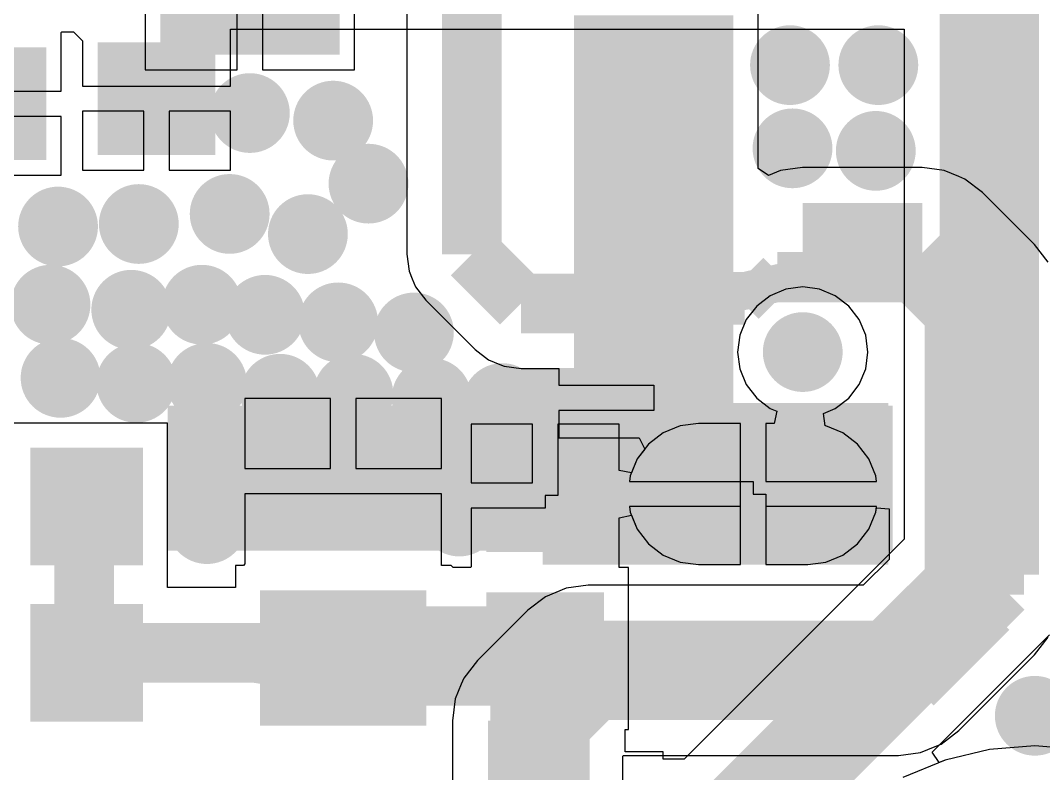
# Model space of a CAD drawing. Extents: x 56.2 to 141.8, y 48 to 96.4.
# Drawn here: x 120.65 to 130.95, y 53.14 to 60.72 of the extents above; entities that cross this region are included whole.
import ezdxf

# ---------------------------------------------------------------- set-up
doc = ezdxf.new("R2010")
doc.units = 0
doc.header["$MEASUREMENT"] = 0
for name, color, linetype in [('BOTTOMLAYER', 5, 'CONTINUOUS'), ('BOTTOMPASTE', 16, 'CONTINUOUS'), ('BOTTOMSOLDER', 6, 'CONTINUOUS'), ('MULTILAYER', 9, 'CONTINUOUS'), ('TOPLAYER', 1, 'CONTINUOUS'), ('TOPPASTE', 8, 'CONTINUOUS'), ('TOPSOLDER', 216, 'CONTINUOUS')]:
    doc.layers.add(name, color=color, linetype=linetype)

msp = doc.modelspace()

# ---------------------------------------------------------------- linework, layer by layer
at = {"layer": 'BOTTOMLAYER'}
for p, q in [((121.063799, 60.604192), (121.069804, 60.610196)), ((121.063799, 60.012196), (121.063799, 60.604194)), ((121.063799, 60.604194), (121.063799, 60.604194)), ((121.063799, 60.604194), (121.063799, 60.604192)), ((121.069804, 60.610196), (121.159798, 60.610194)), ((121.159798, 60.610194), (121.159798, 60.610196)), ((121.159798, 60.610196), (121.187797, 60.610196)), ((121.187797, 60.610196), (121.277601, 60.520392)), ((122.765599, 60.063002), (122.765599, 60.636066)), ((122.765599, 60.636066), (129.546266, 60.636066)), ((129.546266, 60.636066), (129.546266, 55.49852)), ((121.277601, 60.520392), (121.277601, 60.063002)), ((121.277601, 60.063002), (122.765599, 60.063002)), ((119.575801, 60.012196), (121.063799, 60.012196)), ((121.063799, 59.758196), (120.4468, 59.758196)), ((121.063799, 59.166196), (121.063799, 59.758196)), ((121.8946, 59.809002), (121.277601, 59.809002)), ((121.277601, 59.809002), (121.277601, 59.217001)), ((121.8946, 59.217001), (121.8946, 59.809002)), ((122.765599, 59.809002), (122.1486, 59.809002)), ((122.1486, 59.809002), (122.1486, 59.217001)), ((122.765599, 59.217001), (122.765599, 59.809002)), ((121.277601, 59.217001), (121.8946, 59.217001)), ((122.1486, 59.217001), (122.765599, 59.217001)), ((120.4468, 59.166196), (121.063799, 59.166196)), ((128.355715, 58.017468), (128.197595, 57.951972)), ((128.5254, 58.039808), (128.355715, 58.017468)), ((128.695084, 58.017468), (128.5254, 58.039808)), ((128.853204, 57.951972), (128.695084, 58.017468)), ((128.197595, 57.951972), (128.061817, 57.847784)), ((128.988983, 57.847784), (128.853204, 57.951972)), ((128.061817, 57.847784), (127.957628, 57.712005)), ((129.093171, 57.712005), (128.988983, 57.847784)), ((127.957628, 57.712005), (127.892132, 57.553885)), ((129.158667, 57.553885), (129.093171, 57.712005)), ((127.892132, 57.553885), (127.869793, 57.384201)), ((129.181007, 57.384201), (129.158667, 57.553885)), ((127.869793, 57.384201), (127.892132, 57.214516)), ((129.158667, 57.214516), (129.181007, 57.384201)), ((127.892132, 57.214516), (127.957628, 57.056396)), ((129.093171, 57.056396), (129.158667, 57.214516)), ((127.957628, 57.056396), (128.061817, 56.920618)), ((128.988983, 56.920618), (129.093171, 57.056396)), ((123.7742, 56.918202), (122.9122, 56.918202)), ((122.9122, 56.918202), (122.9122, 56.211203)), ((123.7742, 56.211203), (123.7742, 56.918202)), ((124.8902, 56.918202), (124.0282, 56.918202)), ((124.0282, 56.918202), (124.0282, 56.211203)), ((124.8902, 56.211203), (124.8902, 56.918202)), ((128.061817, 56.920618), (128.197595, 56.816429)), ((128.853204, 56.816429), (128.988983, 56.920618)), ((128.197595, 56.816429), (128.264209, 56.788835)), ((128.264209, 56.788835), (128.239434, 56.664276)), ((128.734137, 56.76711), (128.853204, 56.816429)), ((128.750713, 56.641195), (128.734137, 56.76711)), ((122.133398, 56.669198), (118.963397, 56.669198)), ((122.133398, 55.094398), (122.133398, 56.669198)), ((125.8062, 56.657804), (125.189201, 56.657804)), ((125.189201, 56.657804), (125.189201, 56.065804)), ((125.8062, 56.065804), (125.8062, 56.657804)), ((126.677199, 56.657804), (126.0602, 56.657804)), ((126.0602, 56.657804), (126.0602, 55.938804)), ((126.677199, 56.192306), (126.677199, 56.657804)), ((127.291617, 56.64008), (127.12036, 56.569143)), ((127.475399, 56.664276), (127.291617, 56.64008)), ((127.898401, 56.664276), (127.475399, 56.664276)), ((127.898401, 55.954201), (127.898401, 56.664276)), ((128.239434, 56.664276), (128.152401, 56.664276)), ((128.152401, 56.664276), (128.152401, 56.081201)), ((128.759184, 56.64008), (128.750713, 56.641195)), ((128.930441, 56.569143), (128.759184, 56.64008)), ((127.12036, 56.569143), (126.9733, 56.456301)), ((129.077502, 56.456301), (128.930441, 56.569143)), ((126.9733, 56.456301), (126.860457, 56.30924)), ((129.190344, 56.30924), (129.077502, 56.456301)), ((126.860457, 56.30924), (126.801761, 56.167531)), ((129.261281, 56.137983), (129.190344, 56.30924)), ((122.9122, 56.211203), (123.7742, 56.211203)), ((124.0282, 56.211203), (124.8902, 56.211203)), ((126.801761, 56.167531), (126.677199, 56.192306)), ((129.268756, 56.081201), (129.261281, 56.137983)), ((125.189201, 56.065804), (125.8062, 56.065804)), ((128.152401, 56.081201), (129.268756, 56.081201)), ((124.8902, 55.957203), (122.9122, 55.957203)), ((122.9122, 55.957203), (122.9122, 55.324007)), ((124.8902, 55.324007), (124.8902, 55.957203)), ((126.0602, 55.938804), (125.9332, 55.938804)), ((125.9332, 55.938804), (125.9332, 55.811804)), ((127.898401, 55.244126), (127.898401, 55.954201)), ((125.9332, 55.811804), (125.189201, 55.811804)), ((125.189201, 55.811804), (125.189201, 55.303608)), ((129.268756, 55.827201), (128.152401, 55.827201)), ((128.152401, 55.827201), (128.152401, 55.244126)), ((129.261281, 55.770419), (129.268756, 55.827201)), ((126.677199, 55.716096), (126.801761, 55.740871)), ((126.677199, 55.303608), (126.677199, 55.716096)), ((126.801761, 55.740871), (126.860457, 55.599162)), ((129.190344, 55.599162), (129.261281, 55.770419)), ((126.860457, 55.599162), (126.9733, 55.452101)), ((129.077502, 55.452101), (129.190344, 55.599162)), ((129.546266, 55.49852), (127.331678, 53.283932)), ((126.9733, 55.452101), (127.12036, 55.339259)), ((128.930441, 55.339259), (129.077502, 55.452101)), ((122.9122, 55.324007), (122.912198, 55.324004)), ((122.912198, 55.324004), (122.9122, 55.324004)), ((122.9122, 55.324004), (122.912198, 55.250207)), ((124.8902, 55.324004), (124.890202, 55.324007)), ((124.890202, 55.324007), (124.8902, 55.324007)), ((124.890202, 55.250204), (124.8902, 55.324004)), ((125.189201, 55.303608), (125.189198, 55.303605)), ((125.189198, 55.303605), (125.189201, 55.303605)), ((125.189201, 55.303605), (125.189198, 55.219806)), ((126.677199, 55.303605), (126.677202, 55.303608)), ((126.677202, 55.303608), (126.677199, 55.303608)), ((126.677202, 55.219803), (126.677199, 55.303605)), ((127.12036, 55.339259), (127.291617, 55.268322)), ((128.759184, 55.268322), (128.930441, 55.339259)), ((122.896193, 55.2342), (122.816201, 55.2342)), ((122.816201, 55.2342), (122.816201, 55.011607)), ((122.912198, 55.250207), (122.896193, 55.2342)), ((124.890202, 55.234202), (124.890202, 55.250204)), ((124.890202, 55.2342), (124.890202, 55.234202)), ((124.986199, 55.2342), (124.890202, 55.2342)), ((125.006598, 55.213804), (124.986199, 55.234202)), ((124.986199, 55.234202), (124.986199, 55.2342)), ((125.093202, 55.213804), (125.006598, 55.213804)), ((125.183196, 55.213801), (125.093202, 55.213806)), ((125.093202, 55.213806), (125.093202, 55.213804)), ((125.189198, 55.219806), (125.183196, 55.213801)), ((126.677202, 55.213804), (126.677202, 55.219803)), ((126.677202, 55.213801), (126.677202, 55.213804)), ((126.773198, 55.213801), (126.677202, 55.213801)), ((126.773198, 53.583802), (126.773198, 55.213801)), ((127.291617, 55.268322), (127.475399, 55.244126)), ((127.475399, 55.244126), (127.898401, 55.244126)), ((128.152401, 55.244126), (128.575402, 55.244126)), ((128.575402, 55.244126), (128.759184, 55.268322)), ((122.133403, 55.094398), (122.133398, 55.094398)), ((122.133403, 55.011607), (122.133403, 55.094398)), ((122.816201, 55.011607), (122.133403, 55.011607)), ((129.828729, 53.356076), (131.009827, 54.537173)), ((126.739734, 53.356596), (126.739734, 53.583802)), ((126.739734, 53.583802), (126.773198, 53.583802)), ((127.119799, 53.356596), (126.739734, 53.356596)), ((127.119799, 53.283932), (127.119799, 53.356596)), ((129.899286, 53.250478), (129.828729, 53.356076)), ((130.403618, 53.381727), (129.957695, 53.274671)), ((130.8608, 53.417709), (130.403618, 53.381727)), ((131.317982, 53.381727), (130.8608, 53.417709)), ((127.331678, 53.283932), (127.119799, 53.283932)), ((129.957695, 53.274671), (129.899286, 53.250478))]:
    msp.add_line(p, q, dxfattribs=at)
for points, const_width in [([(130.4036, 55.1434), (130.4036, 61.4934)], 1.000001), ([(127.475402, 55.954201), (128.575399, 55.954201)], 0.900001), ([(121.293004, 54.356), (121.293004, 55.930795)], 0.599999), ([(127.686798, 52.426598), (130.4036, 55.1434)], 1.000001), ([(124.180605, 54.322602), (125.8824, 54.322602)], 1.000001), ([(125.8824, 52.578998), (125.8824, 54.322602)], 1.000001), ([(121.5136, 54.356), (123.9012, 54.356)], 0.599999)]:
    msp.add_lwpolyline(points, dxfattribs=dict(at, const_width=const_width))
for points, const_width in [([(128.247, 60.2742, 1), (128.547, 60.2742, 1)], 0.299999), ([(129.136, 60.2742, 1), (129.436, 60.2742, 1)], 0.299999), ([(122.8114, 59.7916, 1), (123.1114, 59.7916, 1)], 0.299999), ([(123.6496, 59.7154, 1), (123.9496, 59.7154, 1)], 0.299999), ([(128.2724, 59.436, 1), (128.5724, 59.436, 1)], 0.299999), ([(129.1106, 59.4106, 1), (129.4106, 59.4106, 1)], 0.299999), ([(124.0052, 59.0804, 1), (124.3052, 59.0804, 1)], 0.299999), ([(122.6082, 58.7756, 1), (122.9082, 58.7756, 1)], 0.299999), ([(120.881, 58.6486, 1), (121.181, 58.6486, 1)], 0.299999), ([(121.6938, 58.674, 1), (121.9938, 58.674, 1)], 0.299999), ([(123.3956, 58.5724, 1), (123.6956, 58.5724, 1)], 0.299999), ([(120.8048, 57.8612, 1), (121.1048, 57.8612, 1)], 0.299999), ([(121.6176, 57.8104, 1), (121.9176, 57.8104, 1)], 0.299999), ([(122.3288, 57.8612, 1), (122.6288, 57.8612, 1)], 0.299999), ([(122.9638, 57.7596, 1), (123.2638, 57.7596, 1)], 0.299999), ([(123.7004, 57.6834, 1), (124.0004, 57.6834, 1)], 0.299999), ([(124.4624, 57.5818, 1), (124.7624, 57.5818, 1)], 0.299999), ([(128.3754, 57.384201, 1), (128.675399, 57.384201, 1)], 0.299999), ([(120.9064, 57.1246, 1), (121.2064, 57.1246, 1)], 0.299999), ([(121.6684, 57.0738, 1), (121.9684, 57.0738, 1)], 0.299999), ([(122.3796, 57.0738, 1), (122.6796, 57.0738, 1)], 0.299999), ([(123.1162, 56.964202, 1), (123.4162, 56.964202, 1)], 0.299999), ([(123.8528, 56.964202, 1), (124.1528, 56.964202, 1)], 0.299999), ([(124.6402, 56.9214, 1), (124.9402, 56.9214, 1)], 0.299999), ([(125.3514, 56.8706, 1), (125.6514, 56.8706, 1)], 0.299999), ([(125.8848, 56.4896, 1), (126.1848, 56.4896, 1)], 0.299999), ([(122.3796, 56.3626, 1), (122.6796, 56.3626, 1)], 0.299999), ([(124.945, 56.3372, 1), (125.245, 56.3372, 1)], 0.299999), ([(126.3928, 56.3118, 1), (126.6928, 56.3118, 1)], 0.299999), ([(127.250401, 55.954201, 1), (127.700402, 55.954201, 1)], 0.449999), ([(128.350399, 55.954201, 1), (128.8004, 55.954201, 1)], 0.449999), ([(124.9196, 55.7276, 1), (125.2196, 55.7276, 1)], 0.299999), ([(122.3796, 55.6514, 1), (122.6796, 55.6514, 1)], 0.299999), ([(126.4944, 55.6514, 1), (126.7944, 55.6514, 1)], 0.299999), ([(121.751684, 54.356, 1), (122.051684, 54.356, 1)], 0.299999), ([(121.751684, 54.356, 1), (122.051684, 54.356, 1)], 0.299999), ([(121.751684, 54.356, 1), (122.051684, 54.356, 1)], 0.299999), ([(121.751684, 54.356, 1), (122.051684, 54.356, 1)], 0.299999), ([(121.751684, 54.356, 1), (122.051684, 54.356, 1)], 0.299999), ([(121.751684, 54.356, 1), (122.051684, 54.356, 1)], 0.299999), ([(121.751684, 54.356, 1), (122.051684, 54.356, 1)], 0.299999), ([(121.751684, 54.356, 1), (122.051684, 54.356, 1)], 0.299999), ([(121.751684, 54.356, 1), (122.051684, 54.356, 1)], 0.299999), ([(121.751684, 54.356, 1), (122.051684, 54.356, 1)], 0.299999), ([(121.751684, 54.356, 1), (122.051684, 54.356, 1)], 0.299999), ([(121.751684, 54.356, 1), (122.051684, 54.356, 1)], 0.299999), ([(121.751684, 54.356, 1), (122.051684, 54.356, 1)], 0.299999), ([(121.751684, 54.356, 1), (122.051684, 54.356, 1)], 0.299999), ([(122.79517, 54.356, 1), (123.095169, 54.356, 1)], 0.299999), ([(122.79517, 54.356, 1), (123.095169, 54.356, 1)], 0.299999), ([(122.79517, 54.356, 1), (123.095169, 54.356, 1)], 0.299999), ([(122.79517, 54.356, 1), (123.095169, 54.356, 1)], 0.299999), ([(122.79517, 54.356, 1), (123.095169, 54.356, 1)], 0.299999), ([(122.79517, 54.356, 1), (123.095169, 54.356, 1)], 0.299999), ([(122.79517, 54.356, 1), (123.095169, 54.356, 1)], 0.299999), ([(122.79517, 54.356, 1), (123.095169, 54.356, 1)], 0.299999), ([(122.79517, 54.356, 1), (123.095169, 54.356, 1)], 0.299999), ([(122.79517, 54.356, 1), (123.095169, 54.356, 1)], 0.299999), ([(122.79517, 54.356, 1), (123.095169, 54.356, 1)], 0.299999), ([(122.79517, 54.356, 1), (123.095169, 54.356, 1)], 0.299999), ([(122.79517, 54.356, 1), (123.095169, 54.356, 1)], 0.299999), ([(122.79517, 54.356, 1), (123.095169, 54.356, 1)], 0.299999), ([(121.285076, 54.162726, 1), (121.585076, 54.162726, 1)], 0.299999), ([(121.285076, 54.162726, 1), (121.585076, 54.162726, 1)], 0.299999), ([(121.285076, 54.162726, 1), (121.585076, 54.162726, 1)], 0.299999), ([(121.285076, 54.162726, 1), (121.585076, 54.162726, 1)], 0.299999), ([(121.285076, 54.162726, 1), (121.585076, 54.162726, 1)], 0.299999), ([(121.285076, 54.162726, 1), (121.585076, 54.162726, 1)], 0.299999), ([(121.285076, 54.162726, 1), (121.585076, 54.162726, 1)], 0.299999), ([(121.285076, 54.162726, 1), (121.585076, 54.162726, 1)], 0.299999), ([(121.285076, 54.162726, 1), (121.585076, 54.162726, 1)], 0.299999), ([(121.285076, 54.162726, 1), (121.585076, 54.162726, 1)], 0.299999), ([(121.285076, 54.162726, 1), (121.585076, 54.162726, 1)], 0.299999), ([(121.285076, 54.162726, 1), (121.585076, 54.162726, 1)], 0.299999), ([(121.285076, 54.162726, 1), (121.585076, 54.162726, 1)], 0.299999), ([(121.285076, 54.162726, 1), (121.585076, 54.162726, 1)], 0.299999), ([(123.398209, 54.106211, 1), (123.698208, 54.106211, 1)], 0.299999), ([(123.398209, 54.106211, 1), (123.698208, 54.106211, 1)], 0.299999), ([(123.398209, 54.106211, 1), (123.698208, 54.106211, 1)], 0.299999), ([(123.398209, 54.106211, 1), (123.698208, 54.106211, 1)], 0.299999), ([(123.398209, 54.106211, 1), (123.698208, 54.106211, 1)], 0.299999), ([(123.398209, 54.106211, 1), (123.698208, 54.106211, 1)], 0.299999), ([(123.398209, 54.106211, 1), (123.698208, 54.106211, 1)], 0.299999), ([(123.398209, 54.106211, 1), (123.698208, 54.106211, 1)], 0.299999), ([(123.398209, 54.106211, 1), (123.698208, 54.106211, 1)], 0.299999), ([(123.398209, 54.106211, 1), (123.698208, 54.106211, 1)], 0.299999), ([(123.398209, 54.106211, 1), (123.698208, 54.106211, 1)], 0.299999), ([(123.398209, 54.106211, 1), (123.698208, 54.106211, 1)], 0.299999), ([(123.398209, 54.106211, 1), (123.698208, 54.106211, 1)], 0.299999), ([(123.398209, 54.106211, 1), (123.698208, 54.106211, 1)], 0.299999), ([(130.7108, 53.721, 1), (131.0108, 53.721, 1)], 0.299999)]:
    msp.add_lwpolyline(points, format="xyb", close=True, dxfattribs=dict(at, const_width=const_width))
at = {"layer": 'BOTTOMLAYER', "const_width": 0.599999}
for points in [[(121.435076, 54.162726, -0.198912), (121.901684, 54.356)], [(121.435076, 54.162726, -0.198912), (121.901684, 54.356)], [(121.435076, 54.162726, -0.198912), (121.901684, 54.356)], [(121.435076, 54.162726, -0.198912), (121.901684, 54.356)], [(121.435076, 54.162726, -0.198912), (121.901684, 54.356)], [(121.435076, 54.162726, -0.198912), (121.901684, 54.356)], [(121.435076, 54.162726, -0.198912), (121.901684, 54.356)], [(121.435076, 54.162726, -0.198912), (121.901684, 54.356)], [(121.435076, 54.162726, -0.198912), (121.901684, 54.356)], [(121.435076, 54.162726, -0.198912), (121.901684, 54.356)], [(121.435076, 54.162726, -0.198912), (121.901684, 54.356)], [(121.435076, 54.162726, -0.198912), (121.901684, 54.356)], [(121.435076, 54.162726, -0.198912), (121.901684, 54.356)], [(121.435076, 54.162726, -0.198912), (121.901684, 54.356)], [(122.945169, 54.356, -0.198912), (123.548209, 54.106211)], [(122.945169, 54.356, -0.198912), (123.548209, 54.106211)], [(122.945169, 54.356, -0.198912), (123.548209, 54.106211)], [(122.945169, 54.356, -0.198912), (123.548209, 54.106211)], [(122.945169, 54.356, -0.198912), (123.548209, 54.106211)], [(122.945169, 54.356, -0.198912), (123.548209, 54.106211)], [(122.945169, 54.356, -0.198912), (123.548209, 54.106211)], [(122.945169, 54.356, -0.198912), (123.548209, 54.106211)], [(122.945169, 54.356, -0.198912), (123.548209, 54.106211)], [(122.945169, 54.356, -0.198912), (123.548209, 54.106211)], [(122.945169, 54.356, -0.198912), (123.548209, 54.106211)], [(122.945169, 54.356, -0.198912), (123.548209, 54.106211)], [(122.945169, 54.356, -0.198912), (123.548209, 54.106211)], [(122.945169, 54.356, -0.198912), (123.548209, 54.106211)]]:
    msp.add_lwpolyline(points, format="xyb", dxfattribs=at)
at = {"layer": 'BOTTOMLAYER'}
for points in [[(119.829801, 60.350197), (119.829801, 59.420196), (120.809799, 60.350197), (120.809799, 59.420196)], [(121.531601, 60.401002), (121.531601, 59.471001), (122.511599, 60.401002), (122.511599, 59.471001)], [(122.133398, 55.383636), (129.431382, 55.383636), (122.133398, 56.843399), (129.431382, 56.843399)], [(124.6362, 55.504204), (124.6362, 56.664202), (123.1662, 55.504204), (123.1662, 56.664202)], [(121.783399, 56.319199), (120.853398, 56.319199), (121.783399, 55.339201), (120.853398, 55.339201)], [(126.423199, 55.473803), (126.423199, 56.403804), (125.443201, 55.473803), (125.443201, 56.403804)], [(124.6362, 53.724203), (124.6362, 54.884201), (123.1662, 53.724203), (123.1662, 54.884201)], [(126.423199, 53.933801), (126.423199, 54.863802), (125.443201, 53.933801), (125.443201, 54.863802)], [(120.853403, 53.764401), (121.783404, 53.764401), (120.853403, 54.744399), (121.783404, 54.744399)]]:
    msp.add_solid(points, dxfattribs=at)
at = {"layer": 'BOTTOMPASTE'}
for points in [[(119.829801, 60.350197), (119.829801, 59.420196), (120.809799, 60.350197), (120.809799, 59.420196)], [(121.531601, 60.401002), (121.531601, 59.471001), (122.511599, 60.401002), (122.511599, 59.471001)], [(124.6362, 55.504204), (124.6362, 56.664202), (123.1662, 55.504204), (123.1662, 56.664202)], [(121.783399, 56.319199), (120.853398, 56.319199), (121.783399, 55.339201), (120.853398, 55.339201)], [(126.423199, 55.473803), (126.423199, 56.403804), (125.443201, 55.473803), (125.443201, 56.403804)], [(124.6362, 53.724203), (124.6362, 54.884201), (123.1662, 53.724203), (123.1662, 54.884201)], [(126.423199, 53.933801), (126.423199, 54.863802), (125.443201, 53.933801), (125.443201, 54.863802)], [(120.853403, 53.764401), (121.783404, 53.764401), (120.853403, 54.744399), (121.783404, 54.744399)]]:
    msp.add_solid(points, dxfattribs=at)
at = {"layer": 'BOTTOMSOLDER'}
for points, const_width in [([(128.1962, 60.2742, 1), (128.5978, 60.2742, 1)], 0.401599), ([(129.0852, 60.2742, 1), (129.4868, 60.2742, 1)], 0.401599), ([(122.7606, 59.7916, 1), (123.1622, 59.7916, 1)], 0.401599), ([(123.5988, 59.7154, 1), (124.0004, 59.7154, 1)], 0.401599), ([(128.2216, 59.436, 1), (128.6232, 59.436, 1)], 0.401599), ([(129.0598, 59.4106, 1), (129.4614, 59.4106, 1)], 0.401599), ([(123.9544, 59.0804, 1), (124.356, 59.0804, 1)], 0.401599), ([(122.5574, 58.7756, 1), (122.959, 58.7756, 1)], 0.401599), ([(120.8302, 58.6486, 1), (121.2318, 58.6486, 1)], 0.401599), ([(121.643, 58.674, 1), (122.0446, 58.674, 1)], 0.401599), ([(123.3448, 58.5724, 1), (123.7464, 58.5724, 1)], 0.401599), ([(120.754, 57.8612, 1), (121.1556, 57.8612, 1)], 0.401599), ([(121.5668, 57.8104, 1), (121.9684, 57.8104, 1)], 0.401599), ([(122.278, 57.8612, 1), (122.6796, 57.8612, 1)], 0.401599), ([(122.913, 57.7596, 1), (123.3146, 57.7596, 1)], 0.401599), ([(123.6496, 57.6834, 1), (124.0512, 57.6834, 1)], 0.401599), ([(124.4116, 57.5818, 1), (124.8132, 57.5818, 1)], 0.401599), ([(128.3246, 57.384201, 1), (128.726199, 57.384201, 1)], 0.401599), ([(120.8556, 57.1246, 1), (121.2572, 57.1246, 1)], 0.401599), ([(121.6176, 57.0738, 1), (122.0192, 57.0738, 1)], 0.401599), ([(122.3288, 57.0738, 1), (122.7304, 57.0738, 1)], 0.401599), ([(123.0654, 56.964202, 1), (123.467, 56.964202, 1)], 0.401599), ([(123.802, 56.964202, 1), (124.2036, 56.964202, 1)], 0.401599), ([(124.5894, 56.9214, 1), (124.991, 56.9214, 1)], 0.401599), ([(125.3006, 56.8706, 1), (125.7022, 56.8706, 1)], 0.401599), ([(125.834, 56.4896, 1), (126.2356, 56.4896, 1)], 0.401599), ([(122.3288, 56.3626, 1), (122.7304, 56.3626, 1)], 0.401599), ([(124.8942, 56.3372, 1), (125.2958, 56.3372, 1)], 0.401599), ([(126.342, 56.3118, 1), (126.7436, 56.3118, 1)], 0.401599), ([(127.199601, 55.954201, 1), (127.751202, 55.954201, 1)], 0.551599), ([(128.299599, 55.954201, 1), (128.8512, 55.954201, 1)], 0.551599), ([(124.8688, 55.7276, 1), (125.2704, 55.7276, 1)], 0.401599), ([(122.3288, 55.6514, 1), (122.7304, 55.6514, 1)], 0.401599), ([(126.4436, 55.6514, 1), (126.8452, 55.6514, 1)], 0.401599), ([(130.66, 53.721, 1), (131.0616, 53.721, 1)], 0.401599)]:
    msp.add_lwpolyline(points, format="xyb", close=True, dxfattribs=dict(at, const_width=const_width))
at = {"layer": 'BOTTOMSOLDER', "const_width": 1.103201}
msp.add_lwpolyline([(127.475402, 55.954201), (128.575399, 55.954201)], dxfattribs=at)
at = {"layer": 'BOTTOMSOLDER'}
for points in [[(119.728201, 60.451797), (119.728201, 59.318596), (120.911399, 60.451797), (120.911399, 59.318596)], [(121.430001, 60.502602), (121.430001, 59.369401), (122.613199, 60.502602), (122.613199, 59.369401)], [(124.7378, 55.402604), (124.7378, 56.765802), (123.0646, 55.402604), (123.0646, 56.765802)], [(126.524799, 55.372203), (126.524799, 56.505404), (125.341601, 55.372203), (125.341601, 56.505404)], [(121.884999, 56.420799), (120.751798, 56.420799), (121.884999, 55.237601), (120.751798, 55.237601)], [(124.7378, 53.622603), (124.7378, 54.985801), (123.0646, 53.622603), (123.0646, 54.985801)], [(126.524799, 53.832201), (126.524799, 54.965402), (125.341601, 53.832201), (125.341601, 54.965402)], [(120.751803, 53.662801), (121.885004, 53.662801), (120.751803, 54.845999), (121.885004, 54.845999)]]:
    msp.add_solid(points, dxfattribs=at)
at = {"layer": 'MULTILAYER'}
for points, const_width in [([(128.247, 60.2742, 1), (128.547, 60.2742, 1)], 0.299999), ([(129.136, 60.2742, 1), (129.436, 60.2742, 1)], 0.299999), ([(122.8114, 59.7916, 1), (123.1114, 59.7916, 1)], 0.299999), ([(123.6496, 59.7154, 1), (123.9496, 59.7154, 1)], 0.299999), ([(128.2724, 59.436, 1), (128.5724, 59.436, 1)], 0.299999), ([(129.1106, 59.4106, 1), (129.4106, 59.4106, 1)], 0.299999), ([(124.0052, 59.0804, 1), (124.3052, 59.0804, 1)], 0.299999), ([(122.6082, 58.7756, 1), (122.9082, 58.7756, 1)], 0.299999), ([(120.881, 58.6486, 1), (121.181, 58.6486, 1)], 0.299999), ([(121.6938, 58.674, 1), (121.9938, 58.674, 1)], 0.299999), ([(123.3956, 58.5724, 1), (123.6956, 58.5724, 1)], 0.299999), ([(120.8048, 57.8612, 1), (121.1048, 57.8612, 1)], 0.299999), ([(121.6176, 57.8104, 1), (121.9176, 57.8104, 1)], 0.299999), ([(122.3288, 57.8612, 1), (122.6288, 57.8612, 1)], 0.299999), ([(122.9638, 57.7596, 1), (123.2638, 57.7596, 1)], 0.299999), ([(123.7004, 57.6834, 1), (124.0004, 57.6834, 1)], 0.299999), ([(124.4624, 57.5818, 1), (124.7624, 57.5818, 1)], 0.299999), ([(128.3754, 57.384201, 1), (128.675399, 57.384201, 1)], 0.299999), ([(120.9064, 57.1246, 1), (121.2064, 57.1246, 1)], 0.299999), ([(121.6684, 57.0738, 1), (121.9684, 57.0738, 1)], 0.299999), ([(122.3796, 57.0738, 1), (122.6796, 57.0738, 1)], 0.299999), ([(123.1162, 56.964202, 1), (123.4162, 56.964202, 1)], 0.299999), ([(123.8528, 56.964202, 1), (124.1528, 56.964202, 1)], 0.299999), ([(124.6402, 56.9214, 1), (124.9402, 56.9214, 1)], 0.299999), ([(125.3514, 56.8706, 1), (125.6514, 56.8706, 1)], 0.299999), ([(125.8848, 56.4896, 1), (126.1848, 56.4896, 1)], 0.299999), ([(122.3796, 56.3626, 1), (122.6796, 56.3626, 1)], 0.299999), ([(124.945, 56.3372, 1), (125.245, 56.3372, 1)], 0.299999), ([(126.3928, 56.3118, 1), (126.6928, 56.3118, 1)], 0.299999), ([(127.250401, 55.954201, 1), (127.700402, 55.954201, 1)], 0.449999), ([(128.350399, 55.954201, 1), (128.8004, 55.954201, 1)], 0.449999), ([(124.9196, 55.7276, 1), (125.2196, 55.7276, 1)], 0.299999), ([(122.3796, 55.6514, 1), (122.6796, 55.6514, 1)], 0.299999), ([(126.4944, 55.6514, 1), (126.7944, 55.6514, 1)], 0.299999), ([(130.7108, 53.721, 1), (131.0108, 53.721, 1)], 0.299999)]:
    msp.add_lwpolyline(points, format="xyb", close=True, dxfattribs=dict(at, const_width=const_width))
at = {"layer": 'MULTILAYER', "const_width": 0.900001}
msp.add_lwpolyline([(127.475402, 55.954201), (128.575399, 55.954201)], dxfattribs=at)
at = {"layer": 'TOPLAYER'}
for p, q in [((124.540993, 62.23), (124.540993, 58.3692)), ((121.908001, 61.153599), (121.908001, 60.2266)), ((122.834999, 60.2266), (122.834999, 61.153599)), ((123.088999, 61.153599), (123.088999, 60.2266)), ((124.015998, 60.2266), (124.015998, 61.153599)), ((128.075398, 60.524202), (128.075398, 61.024201)), ((128.075398, 60.0242), (128.075398, 60.524202)), ((121.908001, 60.2266), (122.834999, 60.2266)), ((123.088999, 60.2266), (124.015998, 60.2266)), ((128.075398, 59.524201), (128.075398, 60.0242)), ((128.075398, 59.232714), (128.075398, 59.524201)), ((128.180996, 59.162158), (128.075398, 59.232714)), ((128.302106, 59.212323), (128.180996, 59.162158)), ((128.524, 59.241535), (128.302106, 59.212323)), ((129.728199, 59.241535), (128.524, 59.241535)), ((129.950093, 59.212323), (129.728199, 59.241535)), ((130.096303, 59.151759), (129.950093, 59.212323)), ((130.156867, 59.126674), (130.096303, 59.151759)), ((130.334426, 58.990428), (130.156867, 59.126674)), ((130.857427, 58.467427), (130.334426, 58.990428)), ((130.993672, 58.289868), (130.857427, 58.467427)), ((124.540993, 58.3692), (124.563332, 58.199515)), ((124.563332, 58.199515), (124.59608, 58.120458)), ((124.59608, 58.120458), (124.628826, 58.041398)), ((124.628826, 58.041398), (124.733017, 57.905617)), ((124.733017, 57.905617), (125.228017, 57.410614)), ((125.228017, 57.410614), (125.363798, 57.306426)), ((125.363798, 57.306426), (125.475604, 57.260114)), ((125.475604, 57.260114), (125.521916, 57.240932)), ((125.521916, 57.240932), (125.6916, 57.218593)), ((125.6916, 57.218593), (126.071401, 57.218593)), ((126.071401, 57.218593), (126.071401, 57.051199)), ((126.071401, 57.051199), (127.0254, 57.051199)), ((127.0254, 57.051199), (127.0254, 56.797199)), ((127.0254, 56.797199), (126.071401, 56.797199)), ((126.071401, 56.797199), (126.071401, 56.520199)), ((126.071401, 56.520199), (126.878758, 56.520199)), ((126.878758, 56.520199), (126.93493, 56.406296)), ((126.93493, 56.406296), (126.860457, 56.30924)), ((126.860457, 56.30924), (126.78952, 56.137983)), ((126.78952, 56.137983), (126.782045, 56.081201)), ((126.782045, 56.081201), (128.025401, 56.081201)), ((128.025401, 56.081201), (128.025401, 55.954201)), ((128.025401, 55.954201), (128.152401, 55.954201)), ((128.152401, 55.954201), (128.152401, 55.244126)), ((127.898401, 55.827201), (126.782045, 55.827201)), ((126.782045, 55.827201), (126.78952, 55.770419)), ((127.898401, 55.244126), (127.898401, 55.827201)), ((129.261281, 55.770419), (129.267138, 55.814907)), ((129.267138, 55.814907), (129.393866, 55.806602)), ((129.393866, 55.806602), (129.393866, 55.29532)), ((126.78952, 55.770419), (126.860457, 55.599162)), ((129.190344, 55.599162), (129.261281, 55.770419)), ((126.860457, 55.599162), (126.9733, 55.452101)), ((129.077502, 55.452101), (129.190344, 55.599162)), ((126.9733, 55.452101), (127.12036, 55.339259)), ((128.930441, 55.339259), (129.077502, 55.452101)), ((127.12036, 55.339259), (127.291617, 55.268322)), ((128.759184, 55.268322), (128.930441, 55.339259)), ((129.393866, 55.29532), (129.13408, 55.035534)), ((127.291617, 55.268322), (127.475399, 55.244126)), ((127.475399, 55.244126), (127.898401, 55.244126)), ((128.152401, 55.244126), (128.575402, 55.244126)), ((128.575402, 55.244126), (128.759184, 55.268322)), ((126.143106, 55.006321), (125.936334, 54.920672)), ((126.365, 55.035534), (126.143106, 55.006321)), ((129.13408, 55.035534), (126.365, 55.035534)), ((125.936334, 54.920672), (125.758773, 54.784427)), ((125.758773, 54.784427), (125.250773, 54.276427)), ((130.857427, 54.333973), (130.993672, 54.511532)), ((125.250773, 54.276427), (125.114528, 54.098868)), ((130.095427, 53.571973), (130.857427, 54.333973)), ((125.114528, 54.098868), (125.089442, 54.038304)), ((125.089442, 54.038304), (125.028879, 53.892094)), ((125.028879, 53.892094), (124.999666, 53.6702)), ((124.999666, 53.6702), (124.999666, 52.344414)), ((129.917868, 53.435728), (130.095427, 53.571973)), ((129.4892, 53.320866), (129.711094, 53.350079)), ((129.711094, 53.350079), (129.857304, 53.410642)), ((129.857304, 53.410642), (129.917868, 53.435728)), ((130.403618, 53.381727), (129.957695, 53.274671)), ((130.8608, 53.417709), (130.403618, 53.381727)), ((131.317982, 53.381727), (130.8608, 53.417709)), ((126.714334, 53.31508), (126.72012, 53.320866)), ((126.714334, 50.5714), (126.714334, 53.31508)), ((126.72012, 53.320866), (129.4892, 53.320866)), ((129.957695, 53.274671), (129.534008, 53.099175))]:
    msp.add_line(p, q, dxfattribs=at)
for points, const_width in [([(125.1966, 58.3692), (125.1966, 62.23)], 0.599999), ([(128.524, 58.384201), (129.728199, 58.384201)], 1.000001), ([(129.728199, 58.384201), (130.2512, 57.8612)], 1.000001), ([(125.1966, 58.3692), (125.6916, 57.8742)], 0.599999), ([(127.9398, 57.8612), (128.27, 58.1914)], 0.399999), ([(128.27, 58.1914), (128.524, 58.1914)], 0.399999), ([(130.2512, 54.9402), (130.2512, 57.8612)], 1.000001), ([(125.6916, 57.8742), (127.0254, 57.8742)], 0.599999), ([(127.3048, 57.8612), (127.9398, 57.8612)], 0.399999), ([(127.475402, 55.954201), (128.575399, 55.954201)], 0.900001), ([(129.4892, 54.1782), (130.2512, 54.9402)], 1.000001), ([(125.857, 53.6702), (126.365, 54.1782)], 1.000001), ([(126.365, 54.1782), (129.4892, 54.1782)], 1.000001), ([(125.857, 50.5714), (125.857, 53.6702)], 1.000001)]:
    msp.add_lwpolyline(points, dxfattribs=dict(at, const_width=const_width))
for points, const_width in [([(128.247, 60.2742, 1), (128.547, 60.2742, 1)], 0.299999), ([(129.136, 60.2742, 1), (129.436, 60.2742, 1)], 0.299999), ([(122.8114, 59.7916, 1), (123.1114, 59.7916, 1)], 0.299999), ([(123.6496, 59.7154, 1), (123.9496, 59.7154, 1)], 0.299999), ([(128.2724, 59.436, 1), (128.5724, 59.436, 1)], 0.299999), ([(129.1106, 59.4106, 1), (129.4106, 59.4106, 1)], 0.299999), ([(124.0052, 59.0804, 1), (124.3052, 59.0804, 1)], 0.299999), ([(122.6082, 58.7756, 1), (122.9082, 58.7756, 1)], 0.299999), ([(120.881, 58.6486, 1), (121.181, 58.6486, 1)], 0.299999), ([(121.6938, 58.674, 1), (121.9938, 58.674, 1)], 0.299999), ([(123.3956, 58.5724, 1), (123.6956, 58.5724, 1)], 0.299999), ([(120.8048, 57.8612, 1), (121.1048, 57.8612, 1)], 0.299999), ([(121.6176, 57.8104, 1), (121.9176, 57.8104, 1)], 0.299999), ([(122.3288, 57.8612, 1), (122.6288, 57.8612, 1)], 0.299999), ([(122.9638, 57.7596, 1), (123.2638, 57.7596, 1)], 0.299999), ([(123.7004, 57.6834, 1), (124.0004, 57.6834, 1)], 0.299999), ([(124.4624, 57.5818, 1), (124.7624, 57.5818, 1)], 0.299999), ([(128.3754, 57.384201, 1), (128.675399, 57.384201, 1)], 0.299999), ([(120.9064, 57.1246, 1), (121.2064, 57.1246, 1)], 0.299999), ([(121.6684, 57.0738, 1), (121.9684, 57.0738, 1)], 0.299999), ([(122.3796, 57.0738, 1), (122.6796, 57.0738, 1)], 0.299999), ([(123.1162, 56.964202, 1), (123.4162, 56.964202, 1)], 0.299999), ([(123.8528, 56.964202, 1), (124.1528, 56.964202, 1)], 0.299999), ([(124.6402, 56.9214, 1), (124.9402, 56.9214, 1)], 0.299999), ([(125.3514, 56.8706, 1), (125.6514, 56.8706, 1)], 0.299999), ([(125.8848, 56.4896, 1), (126.1848, 56.4896, 1)], 0.299999), ([(122.3796, 56.3626, 1), (122.6796, 56.3626, 1)], 0.299999), ([(124.945, 56.3372, 1), (125.245, 56.3372, 1)], 0.299999), ([(126.3928, 56.3118, 1), (126.6928, 56.3118, 1)], 0.299999), ([(127.250401, 55.954201, 1), (127.700402, 55.954201, 1)], 0.449999), ([(128.350399, 55.954201, 1), (128.8004, 55.954201, 1)], 0.449999), ([(124.9196, 55.7276, 1), (125.2196, 55.7276, 1)], 0.299999), ([(122.3796, 55.6514, 1), (122.6796, 55.6514, 1)], 0.299999), ([(126.4944, 55.6514, 1), (126.7944, 55.6514, 1)], 0.299999), ([(130.7108, 53.721, 1), (131.0108, 53.721, 1)], 0.299999)]:
    msp.add_lwpolyline(points, format="xyb", close=True, dxfattribs=dict(at, const_width=const_width))
for points in [[(122.162001, 60.4806), (123.761998, 60.4806), (122.162001, 62.080597), (123.761998, 62.080597)], [(127.725399, 60.674199), (126.325401, 60.674199), (127.725399, 60.3742), (126.325401, 60.3742)], [(127.725399, 60.1742), (126.325401, 60.1742), (127.725399, 59.874201), (126.325401, 59.874201)], [(127.725399, 59.674199), (126.325401, 59.674199), (127.725399, 59.374199), (126.325401, 59.374199)], [(127.725399, 59.1742), (126.325401, 59.1742), (127.725399, 58.8742), (126.325401, 58.8742)], [(127.725399, 58.674201), (126.325401, 58.674201), (127.725399, 58.374201), (126.325401, 58.374201)], [(129.257809, 58.503985), (127.263947, 58.034842), (129.344303, 58.136386), (127.350441, 57.667243)], [(127.725399, 58.174199), (126.325401, 58.174199), (127.725399, 57.8742), (126.325401, 57.8742)], [(127.8128, 57.8866), (128.8034, 57.8866), (127.8128, 58.1914), (128.8034, 58.1914)], [(127.725399, 57.8742), (126.325401, 57.8742), (127.725399, 57.5742), (126.325401, 57.5742)], [(127.725399, 57.374201), (126.325401, 57.374201), (127.725399, 57.074201), (126.325401, 57.074201)], [(125.5014, 56.6166), (127.7112, 56.6166), (125.5014, 57.224198), (127.7112, 57.224198)], [(127.725399, 57.074199), (126.325401, 57.074199), (127.725399, 56.774199), (126.325401, 56.774199)], [(125.9078, 55.244126), (129.3876, 55.244126), (125.9078, 56.8706), (129.3876, 56.8706)]]:
    msp.add_solid(points, dxfattribs=at)
at = {"layer": 'TOPPASTE'}
for points in [[(122.162001, 60.4806), (123.761998, 60.4806), (122.162001, 62.080597), (123.761998, 62.080597)], [(127.725399, 60.674199), (126.325401, 60.674199), (127.725399, 60.3742), (126.325401, 60.3742)], [(127.725399, 60.1742), (126.325401, 60.1742), (127.725399, 59.874201), (126.325401, 59.874201)], [(127.725399, 59.674199), (126.325401, 59.674199), (127.725399, 59.374199), (126.325401, 59.374199)], [(127.725399, 59.1742), (126.325401, 59.1742), (127.725399, 58.8742), (126.325401, 58.8742)], [(127.725399, 58.674201), (126.325401, 58.674201), (127.725399, 58.374201), (126.325401, 58.374201)], [(127.725399, 58.174199), (126.325401, 58.174199), (127.725399, 57.8742), (126.325401, 57.8742)], [(127.725399, 57.8742), (126.325401, 57.8742), (127.725399, 57.5742), (126.325401, 57.5742)], [(127.725399, 57.374201), (126.325401, 57.374201), (127.725399, 57.074201), (126.325401, 57.074201)], [(127.725399, 57.074199), (126.325401, 57.074199), (127.725399, 56.774199), (126.325401, 56.774199)]]:
    msp.add_solid(points, dxfattribs=at)
at = {"layer": 'TOPSOLDER'}
for points, const_width in [([(128.1962, 60.2742, 1), (128.5978, 60.2742, 1)], 0.401599), ([(129.0852, 60.2742, 1), (129.4868, 60.2742, 1)], 0.401599), ([(122.7606, 59.7916, 1), (123.1622, 59.7916, 1)], 0.401599), ([(123.5988, 59.7154, 1), (124.0004, 59.7154, 1)], 0.401599), ([(128.2216, 59.436, 1), (128.6232, 59.436, 1)], 0.401599), ([(129.0598, 59.4106, 1), (129.4614, 59.4106, 1)], 0.401599), ([(123.9544, 59.0804, 1), (124.356, 59.0804, 1)], 0.401599), ([(122.5574, 58.7756, 1), (122.959, 58.7756, 1)], 0.401599), ([(120.8302, 58.6486, 1), (121.2318, 58.6486, 1)], 0.401599), ([(121.643, 58.674, 1), (122.0446, 58.674, 1)], 0.401599), ([(123.3448, 58.5724, 1), (123.7464, 58.5724, 1)], 0.401599), ([(120.754, 57.8612, 1), (121.1556, 57.8612, 1)], 0.401599), ([(121.5668, 57.8104, 1), (121.9684, 57.8104, 1)], 0.401599), ([(122.278, 57.8612, 1), (122.6796, 57.8612, 1)], 0.401599), ([(122.913, 57.7596, 1), (123.3146, 57.7596, 1)], 0.401599), ([(123.6496, 57.6834, 1), (124.0512, 57.6834, 1)], 0.401599), ([(124.4116, 57.5818, 1), (124.8132, 57.5818, 1)], 0.401599), ([(128.3246, 57.384201, 1), (128.726199, 57.384201, 1)], 0.401599), ([(120.8556, 57.1246, 1), (121.2572, 57.1246, 1)], 0.401599), ([(121.6176, 57.0738, 1), (122.0192, 57.0738, 1)], 0.401599), ([(122.3288, 57.0738, 1), (122.7304, 57.0738, 1)], 0.401599), ([(123.0654, 56.964202, 1), (123.467, 56.964202, 1)], 0.401599), ([(123.802, 56.964202, 1), (124.2036, 56.964202, 1)], 0.401599), ([(124.5894, 56.9214, 1), (124.991, 56.9214, 1)], 0.401599), ([(125.3006, 56.8706, 1), (125.7022, 56.8706, 1)], 0.401599), ([(125.834, 56.4896, 1), (126.2356, 56.4896, 1)], 0.401599), ([(122.3288, 56.3626, 1), (122.7304, 56.3626, 1)], 0.401599), ([(124.8942, 56.3372, 1), (125.2958, 56.3372, 1)], 0.401599), ([(126.342, 56.3118, 1), (126.7436, 56.3118, 1)], 0.401599), ([(127.199601, 55.954201, 1), (127.751202, 55.954201, 1)], 0.551599), ([(128.299599, 55.954201, 1), (128.8512, 55.954201, 1)], 0.551599), ([(124.8688, 55.7276, 1), (125.2704, 55.7276, 1)], 0.401599), ([(122.3288, 55.6514, 1), (122.7304, 55.6514, 1)], 0.401599), ([(126.4436, 55.6514, 1), (126.8452, 55.6514, 1)], 0.401599), ([(130.66, 53.721, 1), (131.0616, 53.721, 1)], 0.401599)]:
    msp.add_lwpolyline(points, format="xyb", close=True, dxfattribs=dict(at, const_width=const_width))
at = {"layer": 'TOPSOLDER', "const_width": 1.103201}
msp.add_lwpolyline([(127.475402, 55.954201), (128.575399, 55.954201)], dxfattribs=at)
at = {"layer": 'TOPSOLDER'}
for points in [[(122.060401, 60.379), (123.863598, 60.379), (122.060401, 62.182197), (123.863598, 62.182197)], [(127.826999, 60.775799), (126.223801, 60.775799), (127.826999, 60.2726), (126.223801, 60.2726)], [(127.826999, 60.2758), (126.223801, 60.2758), (127.826999, 59.772601), (126.223801, 59.772601)], [(127.826999, 59.775799), (126.223801, 59.775799), (127.826999, 59.272599), (126.223801, 59.272599)], [(127.826999, 59.2758), (126.223801, 59.2758), (127.826999, 58.7726), (126.223801, 58.7726)], [(127.826999, 58.775801), (126.223801, 58.775801), (127.826999, 58.272601), (126.223801, 58.272601)], [(127.826999, 58.275799), (126.223801, 58.275799), (127.826999, 57.7726), (126.223801, 57.7726)], [(127.826999, 57.9758), (126.223801, 57.9758), (127.826999, 57.4726), (126.223801, 57.4726)], [(127.826999, 57.475801), (126.223801, 57.475801), (127.826999, 56.972601), (126.223801, 56.972601)], [(127.826999, 57.175799), (126.223801, 57.175799), (127.826999, 56.672599), (126.223801, 56.672599)]]:
    msp.add_solid(points, dxfattribs=at)

doc.saveas('drawing.dxf')
